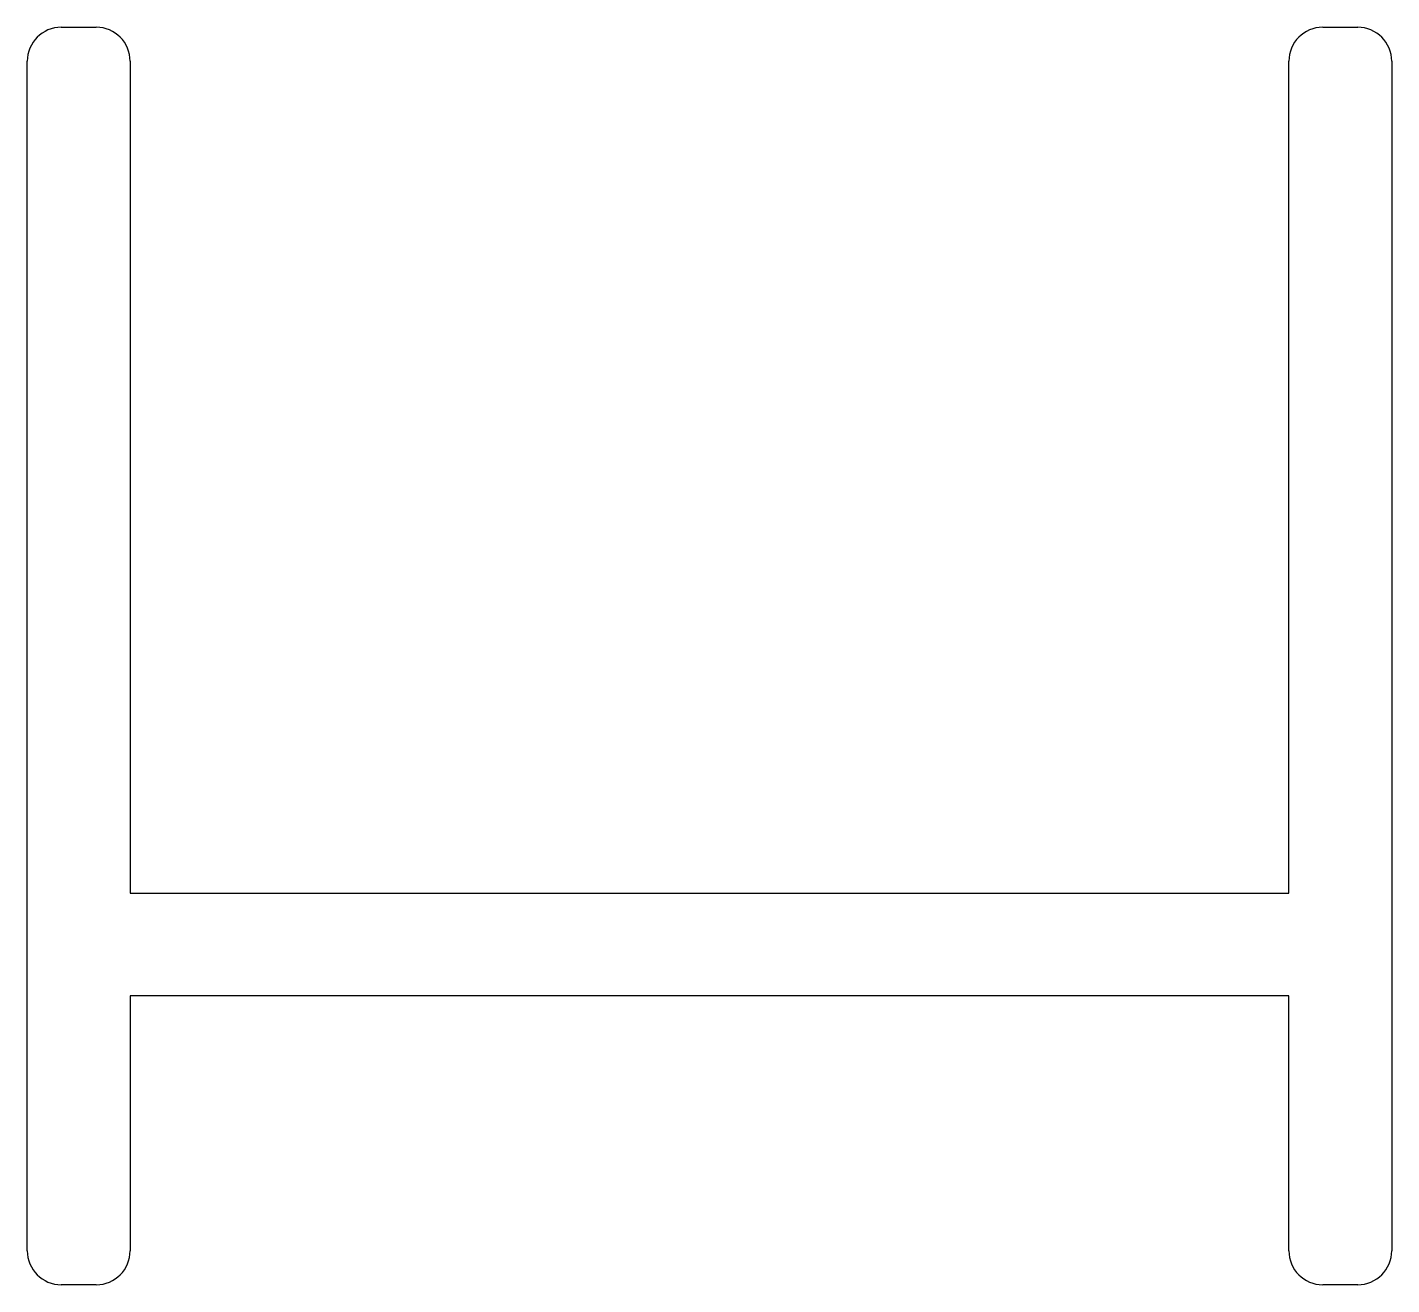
# Model space of a CAD drawing. Extents: x -27.5 to 32.9, y 9.2 to 64.8.
import ezdxf

# ---------------------------------------------------------------- set-up
doc = ezdxf.new("R2010")
doc.units = 0
doc.layers.get('0').update_dxf_attribs({"linetype": 'CONTINUOUS'})

msp = doc.modelspace()

# ---------------------------------------------------------------- linework, layer by layer
for p, q in [((-25.986, 64.806), (-24.436, 64.806)), ((29.814, 64.806), (31.364, 64.806)), ((-27.486, 10.706), (-27.486, 63.306)), ((-22.936, 63.306), (-22.936, 26.523)), ((28.314, 26.523), (28.314, 63.306)), ((32.864, 63.306), (32.864, 10.706)), ((-22.936, 26.523), (28.314, 26.523)), ((28.314, 21.973), (-22.936, 21.973)), ((-22.936, 21.973), (-22.936, 10.706)), ((28.314, 10.706), (28.314, 21.973)), ((-24.436, 9.206), (-25.986, 9.206)), ((31.364, 9.206), (29.814, 9.206))]:
    msp.add_line(p, q)
for centre, start, end in [((-25.986, 63.306), 90, 180), ((-24.436, 63.306), 0, 90), ((29.814, 63.306), 90, 180), ((31.364, 63.306), 0, 90), ((-25.986, 10.706), 180, 270), ((-24.436, 10.706), 270, 360), ((29.814, 10.706), 180, 270), ((31.364, 10.706), 270, 0)]:
    msp.add_arc(centre, 1.5, start, end)

doc.saveas('drawing.dxf')
